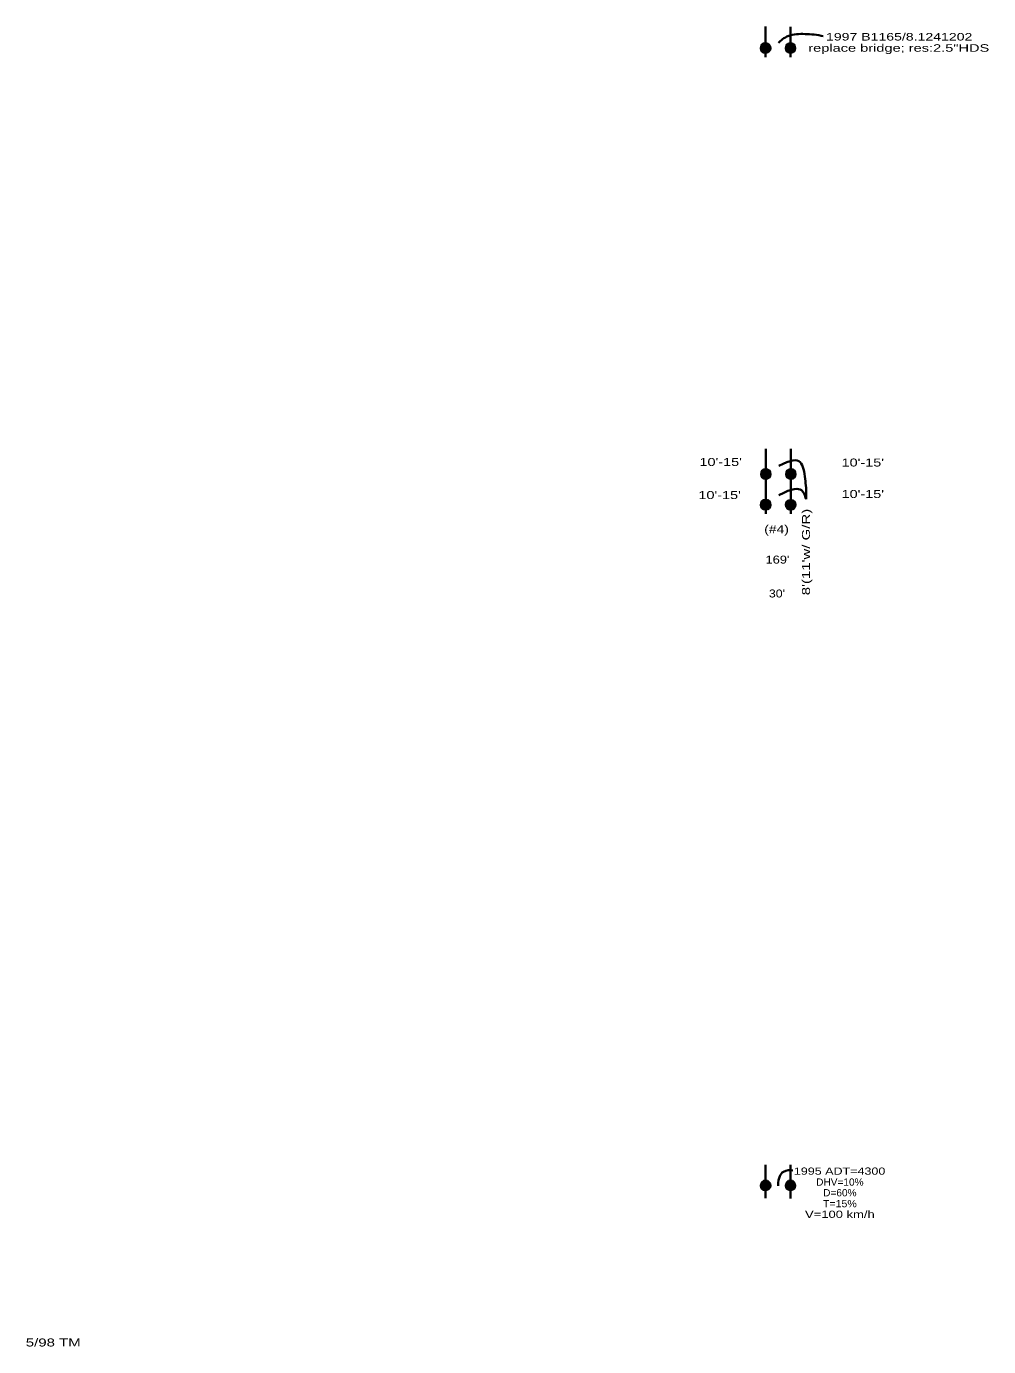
# Model space of a CAD drawing. Extents: x 0.83 to 4.44, y -6.43 to -1.48.
import ezdxf
from ezdxf.enums import TextEntityAlignment as Align

# ---------------------------------------------------------------- set-up
doc = ezdxf.new("R2010")
doc.units = 0
doc.header["$LTSCALE"] = 0.012
doc.layers.add('1', color=7, linetype='Continuous', lineweight=35)

msp = doc.modelspace()

# ---------------------------------------------------------------- hatches: boundary and pattern name
at = {"layer": '1'}
for points in [[(3.62038, -1.56207, 1), (3.58455, -1.56207, 1)], [(3.71387, -1.56207, 1), (3.67804, -1.56207, 1)], [(3.62138, -3.15907, 1), (3.58555, -3.15907, 1)], [(3.71487, -3.15907, 1), (3.67904, -3.15907, 1)], [(3.6206, -3.27411, 1), (3.58477, -3.27411, 1)], [(3.7145, -3.2749, 1), (3.67867, -3.2749, 1)], [(3.62038, -5.82607, 1), (3.58455, -5.82607, 1)], [(3.71387, -5.82607, 1), (3.67804, -5.82607, 1)]]:
    msp.add_hatch(color=256, dxfattribs=at).paths.add_polyline_path(points)

# ---------------------------------------------------------------- linework, layer by layer
for p, q in [((3.602, -1.596), (3.602, -1.481)), ((3.696, -1.596), (3.696, -1.482)), ((3.603, -3.308), (3.603, -3.065)), ((3.697, -3.308), (3.697, -3.065)), ((3.602, -5.874), (3.602, -5.749)), ((3.696, -5.875), (3.696, -5.749))]:
    msp.add_line(p, q, dxfattribs=at)
for centre in [(3.60246, -1.56207), (3.69595, -1.56207), (3.60346, -3.15907), (3.69695, -3.15907), (3.60268, -3.27411), (3.69659, -3.2749), (3.60246, -5.82607), (3.69595, -5.82607)]:
    msp.add_circle(centre, 0.01792, dxfattribs=at)
for points in [[(3.819, -1.518), (3.796, -1.512), (3.75, -1.508), (3.685, -1.511), (3.658, -1.535), (3.651, -1.543)], [(3.754, -3.254), (3.756, -3.22), (3.751, -3.18), (3.741, -3.1), (3.699, -3.105), (3.652, -3.129)], [(3.754, -3.254), (3.753, -3.248), (3.744, -3.211), (3.706, -3.211), (3.652, -3.238)], [(3.705, -5.77), (3.695, -5.768), (3.665, -5.768), (3.651, -5.795), (3.649, -5.828)]]:
    msp.add_open_spline(points, degree=3, dxfattribs=at)

# ---------------------------------------------------------------- texts
for s, height, width, p in [('1997 B1165/8.1241202', 0.0282, 1.4, (4.1035, -1.534)), ('replace bridge; res:2.5"HDS', 0.0282, 1.45, (4.102, -1.576)), ("10'-15'", 0.03, 1.35, (3.434, -3.129)), ("10'-15'", 0.03, 1.35, (3.967, -3.131)), ("10'-15'", 0.03, 1.35, (3.43, -3.253)), ("10'-15'", 0.03, 1.35, (3.967, -3.249)), ('(#4)', 0.03, 1.3, (3.6435, -3.381)), ("169'", 0.03, 1.2, (3.647, -3.495)), ("30'", 0.03, 1.15, (3.645, -3.622)), ('1995 ADT=4300', 0.027, 1.3, (3.88, -5.786)), ('DHV=10%', 0.027, 1.05, (3.881, -5.827)), ('D=60%', 0.027, 1.05, (3.881, -5.867)), ('T=15%', 0.027, 1.1, (3.881, -5.908)), ('V=100 km/h', 0.027, 1.35, (3.881, -5.948)), ('5/98 TM', 0.03, 1.4, (0.9305, -6.43))]:
    msp.add_text(s, height=height, dxfattribs=dict(at, width=width)).set_placement(p, align=Align.CENTER)
at = {"layer": '1', "width": 1.4}
msp.add_text("8'(11'w/ G/R)", height=0.03, rotation=90, dxfattribs=at).set_placement((3.769, -3.4515), align=Align.CENTER)

doc.saveas('drawing.dxf')
